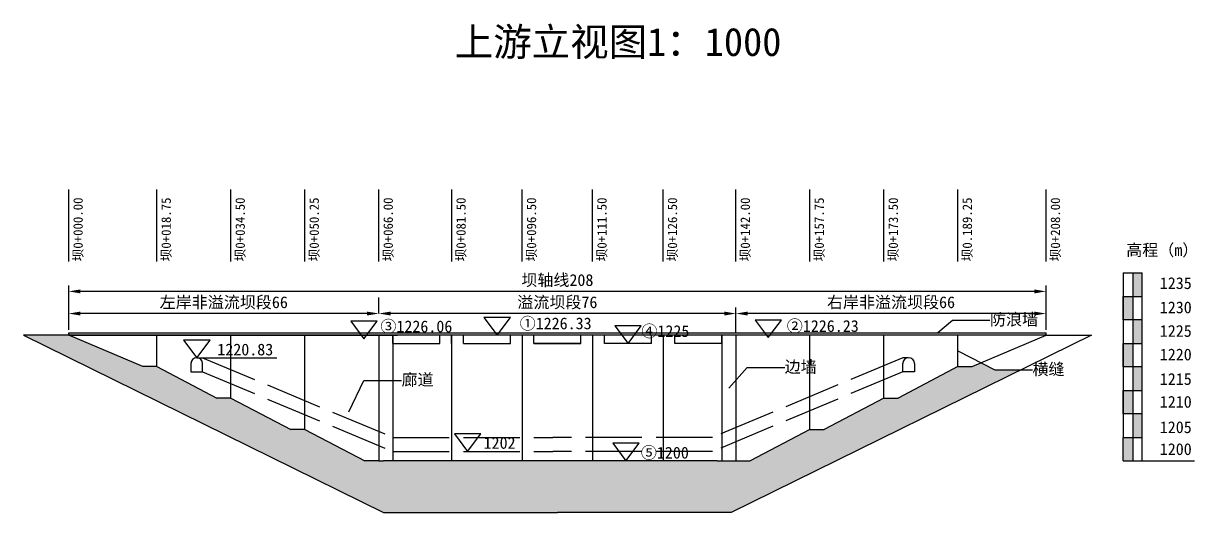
# Model space of a CAD drawing. Header units: millimetres. Extents: x 3930 to 5594, y 1586 to 11505.
# Drawn here: x 4448.2 to 4697.4, y 2076.1 to 2180.2 of the extents above; entities that cross this region are included whole.
import ezdxf
from ezdxf import colors
from ezdxf.entities.mleader import LeaderData, LeaderLine
from ezdxf.math import Vec2, Vec3

# ---------------------------------------------------------------- set-up
doc = ezdxf.new("R2010")
doc.units = ezdxf.units.MM
doc.linetypes.add('ACAD_ISO02W100', pattern=[15, 12, -3])
doc.styles.get("Standard").update_dxf_attribs({"font": 'simfang.ttf'})
doc.dimstyles.new('ISO-25', dxfattribs={"dimtxt": 2.5, "dimasz": 2.5, "dimexe": 1.25, "dimexo": 0.625, "dimtad": 1, "dimtxsty": 'Standard', "dimcen": 2.5, "dimadec": 0, "dimazin": 0, "dimtfac": 1, "dimtmove": 0, "dimatfit": 3, "dimfxl": 1, "dimarcsym": 0})

# ---------------------------------------------------------------- blocks, each defined once
blk = doc.blocks.new('*D5')
at = {"color": 0, "lineweight": -2, "transparency": 16777216}
for p, q in [((4599.83, 2114.48), (4599.83, 2119.71)), ((4665.83, 2114.98), (4665.83, 2119.71)), ((4663.33, 2118.46), (4602.33, 2118.46))]:
    blk.add_line(p, q, dxfattribs=at)
at = {"color": 0, "transparency": 16777216}
for points in [[(4602.33, 2118.87), (4602.33, 2118.04), (4599.83, 2118.46)], [(4663.33, 2118.87), (4663.33, 2118.04), (4665.83, 2118.46)]]:
    blk.add_solid(points, dxfattribs=at)
at = {"layer": 'Defpoints', "color": 0, "transparency": 16777216}
for p in [(4599.83, 2118.46), (4599.83, 2113.86), (4665.83, 2114.36)]:
    blk.add_point(p, dxfattribs=at)
at = {"color": 0, "transparency": 16777216, "insert": (4632.83, 2120.72), "char_height": 2.5, "attachment_point": 5}
blk.add_mtext('{\\fSimSun|b0|i0|c134|p2;右岸非溢流坝段}66', dxfattribs=at)
blk = doc.blocks.new('*D6')
at = {"color": 0, "lineweight": -2, "transparency": 16777216}
for p, q in [((4523.83, 2119.08), (4523.83, 2119.71)), ((4599.83, 2114.48), (4599.83, 2119.71)), ((4597.33, 2118.46), (4526.33, 2118.46))]:
    blk.add_line(p, q, dxfattribs=at)
at = {"color": 0, "transparency": 16777216}
for points in [[(4526.33, 2118.87), (4526.33, 2118.04), (4523.83, 2118.46)], [(4597.33, 2118.87), (4597.33, 2118.04), (4599.83, 2118.46)]]:
    blk.add_solid(points, dxfattribs=at)
at = {"layer": 'Defpoints', "color": 0, "transparency": 16777216}
for p in [(4523.83, 2118.46), (4523.83, 2118.46), (4599.83, 2113.86)]:
    blk.add_point(p, dxfattribs=at)
at = {"color": 0, "transparency": 16777216, "insert": (4561.83, 2120.72), "char_height": 2.5, "attachment_point": 5}
blk.add_mtext('{\\fSimSun|b0|i0|c134|p2;溢流坝段}76', dxfattribs=at)
blk = doc.blocks.new('*D8')
at = {"color": 0, "lineweight": -2, "transparency": 16777216}
for p, q in [((4457.83, 2114.98), (4457.83, 2119.71)), ((4523.83, 2119.08), (4523.83, 2119.71)), ((4521.33, 2118.46), (4460.33, 2118.46))]:
    blk.add_line(p, q, dxfattribs=at)
at = {"color": 0, "transparency": 16777216}
for points in [[(4460.33, 2118.87), (4460.33, 2118.04), (4457.83, 2118.46)], [(4521.33, 2118.87), (4521.33, 2118.04), (4523.83, 2118.46)]]:
    blk.add_solid(points, dxfattribs=at)
at = {"layer": 'Defpoints', "color": 0, "transparency": 16777216}
for p in [(4457.83, 2118.46), (4523.83, 2118.46), (4457.83, 2114.36)]:
    blk.add_point(p, dxfattribs=at)
at = {"color": 0, "transparency": 16777216, "insert": (4490.83, 2120.72), "char_height": 2.5, "attachment_point": 5}
blk.add_mtext('{\\fSimSun|b0|i0|c134|p2;左岸非溢流坝段}66', dxfattribs=at)
blk = doc.blocks.new('*D7')
at = {"color": 0, "lineweight": -2, "transparency": 16777216}
for p, q in [((4457.83, 2115.68), (4457.83, 2124.42)), ((4665.83, 2114.98), (4665.83, 2124.42)), ((4663.33, 2123.17), (4460.33, 2123.17))]:
    blk.add_line(p, q, dxfattribs=at)
at = {"color": 0, "transparency": 16777216}
for points in [[(4460.33, 2123.59), (4460.33, 2122.75), (4457.83, 2123.17)], [(4663.33, 2123.59), (4663.33, 2122.75), (4665.83, 2123.17)]]:
    blk.add_solid(points, dxfattribs=at)
at = {"layer": 'Defpoints', "color": 0, "transparency": 16777216}
for p in [(4457.83, 2123.17), (4457.83, 2115.06), (4665.83, 2114.36)]:
    blk.add_point(p, dxfattribs=at)
at = {"color": 0, "transparency": 16777216, "insert": (4561.83, 2125.45), "char_height": 2.5, "attachment_point": 5}
blk.add_mtext('{\\fSimSun|b0|i0|c134|p2;坝轴线}208', dxfattribs=at)
blk = doc.blocks.new('_None')

msp = doc.modelspace()

# ---------------------------------------------------------------- hatches: boundary and pattern name
h = msp.add_hatch(color=250)
h.dxf.hatch_style = 1
h.paths.add_polyline_path([(4686.27041, 2122.09788), (4684.27041, 2122.09788), (4684.27041, 2127.09788), (4686.27041, 2127.09788)])
h.paths.add_polyline_path([(4682.27041, 2122.09788), (4684.27041, 2122.09788), (4684.27041, 2117.09788), (4682.27041, 2117.09788)])
h.paths.add_polyline_path([(4684.27041, 2117.09788), (4686.27041, 2117.09788), (4686.27041, 2112.09788), (4684.27041, 2112.09788)])
h.paths.add_polyline_path([(4682.27041, 2112.09788), (4684.27041, 2112.09788), (4684.27041, 2107.09788), (4682.27041, 2107.09788)])
h.paths.add_polyline_path([(4684.27041, 2107.09788), (4686.27041, 2107.09788), (4686.27041, 2102.09788), (4684.27041, 2102.09788)])
h.paths.add_polyline_path([(4682.27041, 2102.09788), (4684.27041, 2102.09788), (4684.27041, 2097.09788), (4682.27041, 2097.09788)])
h.paths.add_polyline_path([(4684.27041, 2097.09788), (4686.27041, 2097.09788), (4686.27041, 2092.09788), (4684.27041, 2092.09788)])
h.paths.add_polyline_path([(4684.27041, 2087.09788), (4682.27041, 2087.09788), (4682.27041, 2092.09788), (4684.27041, 2092.09788)])
h = msp.add_hatch()
h.set_pattern_fill('AR-SAND', color=256, scale=0.1)
h.set_pattern_definition([(37.5, (444.3086, 53.4305), (-0.160003, 4.8941324), [0, -3.8608, 0, -4.318, 0, -4.1275]), (7.5, (444.3086, 53.4305), (4.495233, 7.168251), [0, -2.0828, 0, -3.4798, 0, -1.3335]), (327.5, (441.1844, 53.4305), (7.9099237, 0.014372), [0, -1.27, 0, -4.572, 0, -5.969]), (317.5, (441.1844, 53.4305), (7.635565, 2.229293), [0, -0.635, 0, -2.9972, 0, -3.429])])
h.paths.add_polyline_path([(4660.43964, 2106.45307), (4654.93468, 2106.45307), (4651.98725, 2107.97754), (4650.0808, 2107.16788), (4647.0808, 2107.16788), (4634.3308, 2100.47788), (4631.3308, 2100.47788), (4618.5808, 2093.78788), (4615.5808, 2093.78788), (4602.8308, 2087.09788), (4599.8308, 2087.09788), (4595.83056, 2087.09788), (4527.83056, 2087.09788), (4524.8308, 2087.09788), (4523.83056, 2087.09788), (4520.83056, 2087.09788), (4508.08056, 2093.78788), (4505.08056, 2093.78788), (4492.33056, 2100.47788), (4489.33056, 2100.47788), (4476.58056, 2107.16788), (4473.58056, 2107.16788), (4457.83056, 2113.85688), (4448.18871, 2113.85688), (4524.83056, 2076.11052), (4561.83056, 2076.11052), (4598.8308, 2076.11052)])
h.paths.add_polyline_path([(4578.63603, 2086.02316), (4590.61229, 2086.02316), (4590.61229, 2090.84857), (4578.63603, 2090.84857)], flags=24)

# ---------------------------------------------------------------- linework, layer by layer
for p, q in [((4457.8308, 2129.53654, -404813), (4457.8308, 2144.86005, -404813)), ((4476.58094, 2129.53654, -2735927.36241), (4476.58094, 2144.86005, -2735927.36241)), ((4492.33094, 2129.53654), (4492.33094, 2144.86005)), ((4508.08094, 2129.53654), (4508.08094, 2144.86005)), ((4523.83094, 2129.53654, -404810.5), (4523.83094, 2144.86005, -404810.5)), ((4539.33094, 2129.53654), (4539.33094, 2144.86005)), ((4554.33094, 2129.53654, -404813), (4554.33094, 2144.86005, -404813)), ((4569.33094, 2129.53654, -404813), (4569.33094, 2144.86005, -404813)), ((4584.33094, 2129.53654), (4584.33094, 2144.86005)), ((4599.83094, 2129.53654, -404810.5), (4599.83094, 2144.86005, -404810.5)), ((4615.58094, 2129.53654), (4615.58094, 2144.86005)), ((4631.33094, 2129.53654), (4631.33094, 2144.86005)), ((4647.08094, 2129.53654), (4647.08094, 2144.86005)), ((4665.8308, 2129.53654), (4665.8308, 2144.86005)), ((4682.27041, 2127.09788), (4682.27041, 2092.09788)), ((4682.27041, 2127.09788), (4686.27041, 2127.09788)), ((4684.27041, 2127.09788), (4684.27041, 2087.09788)), ((4686.27041, 2122.09788), (4686.27041, 2127.09788)), ((4523.83056, 2118.45624), (4523.83056, 2121.90131)), ((4682.27041, 2117.09788), (4682.27041, 2122.09788)), ((4682.27041, 2122.09788), (4686.27041, 2122.09788)), ((4686.27041, 2087.09788), (4686.27041, 2122.09788)), ((4523.48039, 2116.85374), (4517.86081, 2116.85374)), ((4517.86081, 2116.85374), (4520.65175, 2113.10388)), ((4520.65175, 2113.10388), (4523.48039, 2116.85374)), ((4523.83056, 2118.45624), (4523.83056, 2118.45624)), ((4551.8303, 2117.60674), (4546.21073, 2117.60674)), ((4546.21073, 2117.60674), (4549.00167, 2113.85688)), ((4549.00167, 2113.85688), (4551.8303, 2117.60674)), ((4609.51424, 2117.07774), (4603.89467, 2117.07774)), ((4603.89467, 2117.07774), (4606.6856, 2113.32788)), ((4606.6856, 2113.32788), (4609.51424, 2117.07774)), ((4686.27041, 2117.09788), (4682.27041, 2117.09788)), ((4686.27041, 2112.09788), (4686.27041, 2117.09788)), ((4457.83056, 2113.85688), (4448.18871, 2113.85688)), ((4448.18871, 2113.85688), (4524.83056, 2076.11052)), ((4457.83056, 2115.05688), (4457.83056, 2115.05688)), ((4457.83056, 2114.35688), (4457.83056, 2113.85688)), ((4457.83056, 2113.85688), (4457.83056, 2114.35688)), ((4457.83056, 2114.35688), (4665.83056, 2114.35688)), ((4665.83056, 2113.85688), (4457.83056, 2113.85688)), ((4457.83056, 2113.85688), (4527.83056, 2113.85688)), ((4473.58056, 2107.16788), (4457.83056, 2113.85688)), ((4476.58056, 2107.16788), (4476.58056, 2113.85688)), ((4492.33056, 2100.47788), (4492.33056, 2113.85688)), ((4508.08056, 2093.78788), (4508.08056, 2113.85688)), ((4523.83056, 2113.85688), (4523.83056, 2087.09788)), ((4523.83056, 2113.85688), (4526.83056, 2113.85688)), ((4526.83056, 2112.09788), (4526.83056, 2113.85688)), ((4526.83056, 2113.85688), (4526.83056, 2087.09788)), ((4536.83056, 2112.09788), (4536.83056, 2113.85688)), ((4539.33056, 2112.09788), (4539.33056, 2113.85688)), ((4539.33056, 2113.85688), (4539.33056, 2087.09788)), ((4541.83056, 2112.09788), (4541.83056, 2113.85688)), ((4551.83056, 2112.09788), (4551.83056, 2113.85688)), ((4554.33056, 2113.85688), (4554.33056, 2087.09788)), ((4556.83068, 2112.09788), (4556.83068, 2113.85688)), ((4556.83068, 2112.09788), (4556.83068, 2113.85688)), ((4566.83068, 2112.09788), (4566.83068, 2113.85688)), ((4566.83068, 2112.09788), (4566.83068, 2113.85688)), ((4569.33077, 2113.85697), (4569.33111, 2087.09797)), ((4571.8308, 2112.09788), (4571.8308, 2113.85688)), ((4579.69506, 2115.84774), (4574.07548, 2115.84774)), ((4574.07548, 2115.84774), (4576.86642, 2112.09788)), ((4576.86642, 2112.09788), (4579.69506, 2115.84774)), ((4581.8308, 2112.09788), (4581.8308, 2113.85688)), ((4584.33077, 2113.85716), (4584.33111, 2087.09816)), ((4586.8308, 2112.09788), (4586.8308, 2113.85688)), ((4665.83056, 2113.85688), (4595.83056, 2113.85688)), ((4596.83077, 2113.85731), (4596.83111, 2087.09831)), ((4596.8308, 2112.09788), (4596.8308, 2113.85688)), ((4596.8308, 2113.85688), (4596.8308, 2087.09788)), ((4675.47265, 2113.85688), (4598.8308, 2076.11052)), ((4599.83077, 2113.85735), (4599.83111, 2087.09835)), ((4615.58028, 2093.79008), (4615.57946, 2113.85908)), ((4631.33001, 2100.48073), (4631.32946, 2113.85973)), ((4647.07973, 2107.17138), (4647.07946, 2113.86038)), ((4650.0808, 2107.16788), (4665.8308, 2113.85688)), ((4665.83056, 2113.85688), (4665.83056, 2114.35688)), ((4665.8308, 2113.85688), (4675.47265, 2113.85688)), ((4487.90943, 2112.80674), (4482.28986, 2112.80674)), ((4482.28986, 2112.80674), (4485.0808, 2109.05688)), ((4485.0808, 2109.05688), (4487.90943, 2112.80674)), ((4526.83056, 2112.09788), (4536.83056, 2112.09788)), ((4541.83056, 2112.09788), (4551.83056, 2112.09788)), ((4556.83068, 2112.09788), (4566.83068, 2112.09788)), ((4566.83068, 2112.09788), (4556.83068, 2112.09788)), ((4581.8308, 2112.09788), (4571.8308, 2112.09788)), ((4596.8308, 2112.09788), (4586.8308, 2112.09788)), ((4682.27041, 2107.09788), (4682.27041, 2112.09788)), ((4682.27041, 2112.09788), (4686.27041, 2112.09788)), ((4485.0808, 2109.05688), (4502.09642, 2109.05688)), ((4636.58032, 2109.05688), (4635.33032, 2109.05688)), ((4476.58056, 2107.16788), (4473.58056, 2107.16788)), ((4476.58056, 2107.16788), (4489.33056, 2100.47788)), ((4483.8308, 2107.80688), (4483.8308, 2106.05688)), ((4486.3308, 2106.05688), (4486.3308, 2107.80688)), ((4647.0808, 2107.16788), (4634.3308, 2100.47788)), ((4635.33032, 2106.05688), (4635.33032, 2107.80688)), ((4637.83032, 2107.80688), (4637.83032, 2106.05688)), ((4647.0808, 2107.16788), (4650.0808, 2107.16788)), ((4686.27041, 2107.09788), (4682.27041, 2107.09788)), ((4686.27041, 2102.09788), (4686.27041, 2107.09788)), ((4483.8308, 2106.05688), (4486.3308, 2106.05688)), ((4637.83032, 2106.05688), (4635.33032, 2106.05688)), ((4682.27041, 2097.09788), (4682.27041, 2102.09788)), ((4682.27041, 2102.09788), (4686.27041, 2102.09788)), ((4492.33056, 2100.47788), (4489.33056, 2100.47788)), ((4492.33056, 2100.47788), (4505.08056, 2093.78788)), ((4631.3308, 2100.47788), (4618.5808, 2093.78788)), ((4631.3308, 2100.47788), (4634.3308, 2100.47788)), ((4686.27041, 2097.09788), (4682.27041, 2097.09788)), ((4686.27041, 2092.09788), (4686.27041, 2097.09788)), ((4508.08056, 2093.78788), (4505.08056, 2093.78788)), ((4508.08056, 2093.78788), (4520.83056, 2087.09788)), ((4615.5808, 2093.78788), (4602.8308, 2087.09788)), ((4615.5808, 2093.78788), (4618.5808, 2093.78788)), ((4545.53533, 2092.84774), (4539.91576, 2092.84774)), ((4539.91576, 2092.84774), (4542.7067, 2089.09788)), ((4542.7067, 2089.09788), (4545.53533, 2092.84774)), ((4682.27041, 2087.09788), (4682.27041, 2092.09788)), ((4682.27041, 2092.09788), (4686.27041, 2092.09788)), ((4579.22499, 2090.84774), (4573.60541, 2090.84774)), ((4573.60541, 2090.84774), (4576.39635, 2087.09788)), ((4576.39635, 2087.09788), (4579.22499, 2090.84774)), ((4523.83056, 2087.09788), (4520.83056, 2087.09788)), ((4523.83056, 2087.09788), (4524.8308, 2087.09788)), ((4527.8308, 2087.09788), (4524.8308, 2087.09788)), ((4595.83056, 2087.09788), (4527.83056, 2087.09788)), ((4595.83056, 2087.09788), (4599.83111, 2087.09788)), ((4599.8308, 2087.09788), (4602.8308, 2087.09788)), ((4682.27041, 2087.09788), (4697.4423, 2087.09788)), ((4524.83056, 2076.11052), (4561.83056, 2076.11052)), ((4598.83056, 2076.11052), (4561.83056, 2076.11052))]:
    msp.add_line(p, q)
at = {"linetype": 'ACAD_ISO02W100'}
for p, q in [((4485.0808, 2109.05688), (4486.3308, 2109.05688)), ((4486.3308, 2109.05688), (4526.83056, 2092.09788)), ((4635.33032, 2109.05688), (4594.83056, 2092.09788)), ((4486.3308, 2106.05688), (4526.83056, 2089.09788)), ((4635.33032, 2106.05688), (4594.83056, 2089.09788)), ((4526.83056, 2092.09788), (4560.83056, 2092.09788)), ((4594.83056, 2092.09788), (4560.83056, 2092.09788)), ((4526.83056, 2089.09788), (4560.83056, 2089.09788)), ((4594.83056, 2089.09788), (4560.83056, 2089.09788))]:
    msp.add_line(p, q, dxfattribs=at)
for centre in [(4485.0808, 2107.80688), (4636.58032, 2107.80688)]:
    msp.add_arc(centre, 1.25, 0, 180)

# ---------------------------------------------------------------- texts
for s, width, insert, char_height, attachment_point in [('{\\fSimSun|b0|i0|c134|p2;上游立视图}1{\\fSimSun|b0|i0|c134|p2;：1000}', 129.0802643, (4539.99937, 2179.26465), 6, 1), ('{\\fSimSun|b0|i0|c134|p2;高程（m）}', 19.8675414, (4698.24176, 2133.22399), 2.5, 3), ('1235', 4.1681494, (4696.84043, 2126.17679), 2.5, 3), ('1230', 4.1681494, (4696.84043, 2121.01827), 2.5, 3), ('{\\fSimSun|b0|i0|c134|p2;③1226.06}', 20.0958456, (4539.47225, 2116.96977), 2.5, 3), ('{\\fSimSun|b0|i0|c134|p2;①1226.33}', 20.0958456, (4569.11426, 2117.60674), 2.5, 3), ('{\\fSimSun|b0|i0|c134|p2;④1225}', 20.0958456, (4589.91329, 2115.97016), 2.5, 3), ('{\\fSimSun|b0|i0|c134|p2;②1226.23}', 20.0958456, (4625.96579, 2117.05657), 2.5, 3), ('1225', 4.1681494, (4696.84043, 2116.00637), 2.5, 3), ('{\\fSimSun|b0|i0|c134|p2;1220.83}', 20.0958456, (4501.35524, 2112.05688), 2.5, 3), ('1220', 4.1681494, (4696.84043, 2110.99448), 2.5, 3), ('1215', 4.1681494, (4696.84043, 2105.77743), 2.5, 3), ('1210', 4.1681494, (4696.84043, 2100.92603), 2.5, 3), ('1205', 4.1681494, (4696.84043, 2095.52333), 2.5, 3), ('{\\fSimSun|b0|i0|c134|p2;1202}', 20.0958456, (4552.92715, 2092.17865), 2.5, 3), ('{\\fSimSun|b0|i0|c134|p2;⑤1200}', 20.0958456, (4589.80572, 2090.09788), 2.5, 3), ('1200', 4.1681494, (4696.84043, 2090.85569), 2.5, 3)]:
    msp.add_mtext_dynamic_manual_height_columns(s, width=width, gutter_width=12.5, heights=[0], dxfattribs=dict(insert=insert, char_height=char_height, attachment_point=attachment_point))
at = {"char_height": 2, "attachment_point": 4, "rotation": 90}
for s, insert in [('{\\fSimSun|b0|i0|c134|p2;坝}0+000.00', (4459.91355, 2129.53654, -809626)), ('{\\fSimSun|b0|i0|c134|p2;坝}0+018.75', (4478.6637, 2129.53654, -3140740.36241)), ('{\\fSimSun|b0|i0|c134|p2;坝}0+034.50', (4494.4137, 2129.53654, -404813)), ('{\\fSimSun|b0|i0|c134|p2;坝}0+050.25', (4510.1637, 2129.53654, -404813)), ('{\\fSimSun|b0|i0|c134|p2;坝}0+066.00', (4525.9137, 2129.53654, -809623.5)), ('{\\fSimSun|b0|i0|c134|p2;坝}0+081.50', (4541.4137, 2129.53654, -404813)), ('{\\fSimSun|b0|i0|c134|p2;坝}0+096.50', (4556.4137, 2129.53654, -809626)), ('{\\fSimSun|b0|i0|c134|p2;坝}0+111.50', (4571.4137, 2129.53654, -809626)), ('{\\fSimSun|b0|i0|c134|p2;坝}0+126.50', (4586.4137, 2129.53654, -404813)), ('{\\fSimSun|b0|i0|c134|p2;坝}0+142.00', (4601.9137, 2129.53654, -809623.5)), ('{\\fSimSun|b0|i0|c134|p2;坝}0+157.75', (4617.6637, 2129.53654, -404813)), ('{\\fSimSun|b0|i0|c134|p2;坝}0+173.50', (4633.4137, 2129.53654, -404813)), ('{\\fSimSun|b0|i0|c134|p2;坝}0.189.25', (4649.1637, 2129.53654, -404813)), ('{\\fSimSun|b0|i0|c134|p2;坝}0+208.00', (4667.91355, 2129.53654, -404813))]:
    msp.add_mtext_dynamic_manual_height_columns(s, width=31.243186, gutter_width=1, heights=[14.75216], dxfattribs=dict(at, insert=insert))

# ---------------------------------------------------------------- dimensions: what is measured, and where the dimension line sits
for base, p1, p2, text, picture, middle in [((4457.83056, 2123.16898), (4665.83056, 2114.35688), (4457.83056, 2115.05688), '{\\fSimSun|b0|i0|c134|p2;坝轴线}208', '*D7', (4561.83056, 2125.44901)), ((4457.83056, 2118.45624), (4523.83056, 2118.45624), (4457.83056, 2114.35688), '{\\fSimSun|b0|i0|c134|p2;左岸非溢流坝段}66', '*D8', (4490.83056, 2120.7223)), ((4523.83056, 2118.45624), (4599.83077, 2113.85688), (4523.83056, 2118.45624), '{\\fSimSun|b0|i0|c134|p2;溢流坝段}76', '*D6', (4561.83067, 2120.71532)), ((4599.83077, 2118.45624), (4665.83056, 2114.35688), (4599.83077, 2113.85688), '{\\fSimSun|b0|i0|c134|p2;右岸非溢流坝段}66', '*D5', (4632.83067, 2120.7223))]:
    dim = msp.add_linear_dim(base=base, p1=p1, p2=p2, angle=180, text=text, dimstyle='ISO-25')
    dim.commit()
    dim.dimension.update_dxf_attribs({"geometry": picture, "text_midpoint": middle})

# ---------------------------------------------------------------- leaders
ml = msp.add_multileader_mtext('Standard')
ml.set_content('{\\fSimSun|b0|i0|c134|p2;防浪墙}', color=256)
ml.set_leader_properties()
ml.set_arrow_properties(name='NONE')
ml.build(insert=Vec2(0, 0))
ml.multileader.update_dxf_attribs({"arrow_head_size": 2.5})
ctx = ml.context
ctx.base_point, ctx.char_height, ctx.arrow_head_size, ctx.landing_gap_size, ctx.plane_origin = Vec3(4653.89963, 2117.03166), 2.5, 2.5, 0, Vec3(4642.83056, 2114.45688)
notes = []
notes.append((ctx, [(0, (1, 1, 0), (4645.89963, 2117.03166), (1, 0), 8, [(0, [(4642.83056, 2114.45688)], 0, [])])]))
ctx.mtext.insert, ctx.mtext.flow_direction = Vec3(4653.89963, 2118.45624), 5
ml = msp.add_multileader_mtext('Standard')
ml.set_content('{\\fSimSun|b0|i0|c134|p2;边墙}', color=256)
ml.set_leader_properties()
ml.set_arrow_properties(name='NONE')
ml.build(insert=Vec2(0, 0))
ml.multileader.update_dxf_attribs({"arrow_head_size": 2.5})
ctx = ml.context
ctx.base_point, ctx.char_height, ctx.arrow_head_size, ctx.landing_gap_size, ctx.plane_origin = Vec3(4610.20576, 2107.00592), 2.5, 2.5, 0, Vec3(4594.40336, 2102.57886)
notes.append((ctx, [(0, (1, 1, 0), (4602.20576, 2107.00592), (1, 0), 8, [(0, [(4598.32835, 2102.57886)], 0, [])])]))
ctx.mtext.insert, ctx.mtext.flow_direction = Vec3(4610.20576, 2108.3886), 5
ml = msp.add_multileader_mtext('Standard')
ml.set_content('{\\fSimSun|b0|i0|c134|p2;横缝}', color=256)
ml.set_leader_properties()
ml.set_arrow_properties(name='NONE')
ml.build(insert=Vec2(0, 0))
ml.multileader.update_dxf_attribs({"arrow_head_size": 2.5})
ctx = ml.context
ctx.base_point, ctx.char_height, ctx.arrow_head_size, ctx.landing_gap_size, ctx.plane_origin = Vec3(4662.93468, 2106.45307), 2.5, 2.5, 0, Vec3(4646.83056, 2110.51238)
notes.append((ctx, [(0, (1, 1, 0), (4654.93468, 2106.45307), (1, 0), 8, [(0, [(4647.0796, 2110.51588)], 0, [])])]))
ctx.mtext.insert, ctx.mtext.flow_direction = Vec3(4662.93468, 2107.88464), 5
ml = msp.add_multileader_mtext('Standard')
ml.set_content('{\\fSimSun|b0|i0|c134|p2;廊道}', color=256)
ml.set_leader_properties()
ml.set_arrow_properties(name='NONE')
ml.build(insert=Vec2(0, 0))
ml.multileader.update_dxf_attribs({"arrow_head_size": 2.5})
ctx = ml.context
ctx.base_point, ctx.char_height, ctx.arrow_head_size, ctx.landing_gap_size, ctx.plane_origin = Vec3(4528.66418, 2104.21921), 2.5, 2.5, 0, Vec3(4517.42301, 2097.55166)
notes.append((ctx, [(0, (1, 1, 0), (4520.66418, 2104.21921), (1, 0), 8, [(0, [(4517.42301, 2097.55166)], 0, [])])]))
ctx.mtext.insert, ctx.mtext.flow_direction = Vec3(4528.66418, 2105.6368), 5
for ctx, leaders in notes:
    for number, flags, end, landing, length, lines in leaders:
        leader = LeaderData()
        leader.index, (leader.has_last_leader_line, leader.has_dogleg_vector, leader.attachment_direction) = number, flags
        leader.last_leader_point, leader.dogleg_vector, leader.dogleg_length = Vec3(end), Vec3(landing), length
        for number, points, colour, breaks in lines:
            line = LeaderLine()
            line.index, line.vertices, line.color, line.breaks = number, Vec3.list(points), colors.encode_raw_color(colour), breaks
            leader.lines.append(line)
        ctx.leaders.append(leader)

doc.saveas('drawing.dxf')
